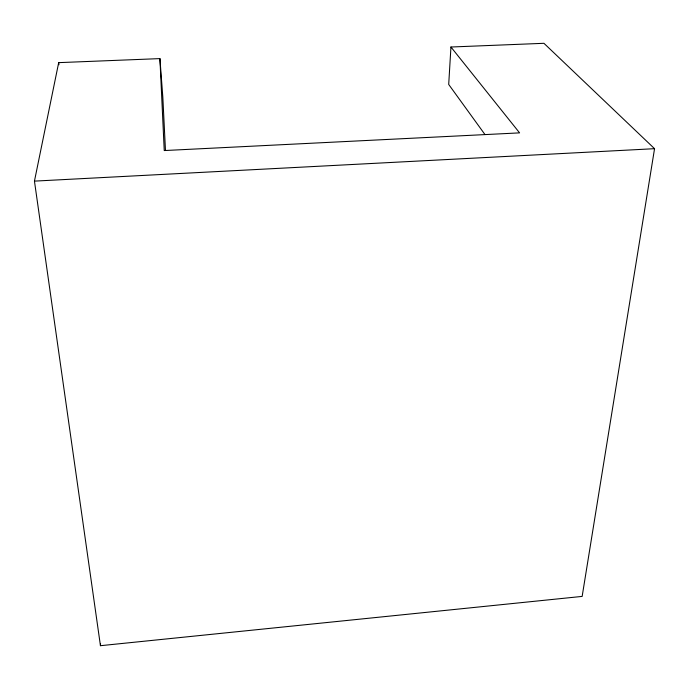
<?xml version="1.0" encoding="UTF-8"?>
<svg xmlns="http://www.w3.org/2000/svg" width="689" height="689" viewBox="0 0 689 689"><rect width="100%" height="100%" fill="white"/><g stroke="black" fill="none" stroke-linecap="round" stroke-linejoin="round"><path stroke-width="1.03" d="M484.884 134.433L448.703 84.446L450.942 47.016L543.94 43.304L654.55 148.686L582.153 596.407L100.448 645.696L100.542 643.552M100.448 645.696L34.45 181.121L58.686 62.639L159.917 58.608L162.819 97.02L165.455 150.168M34.45 181.121L654.55 148.686M450.942 47.016L519.592 132.874L164.24 150.555L159.917 58.608M58.686 62.639L58.944 64.757"/></g></svg>
